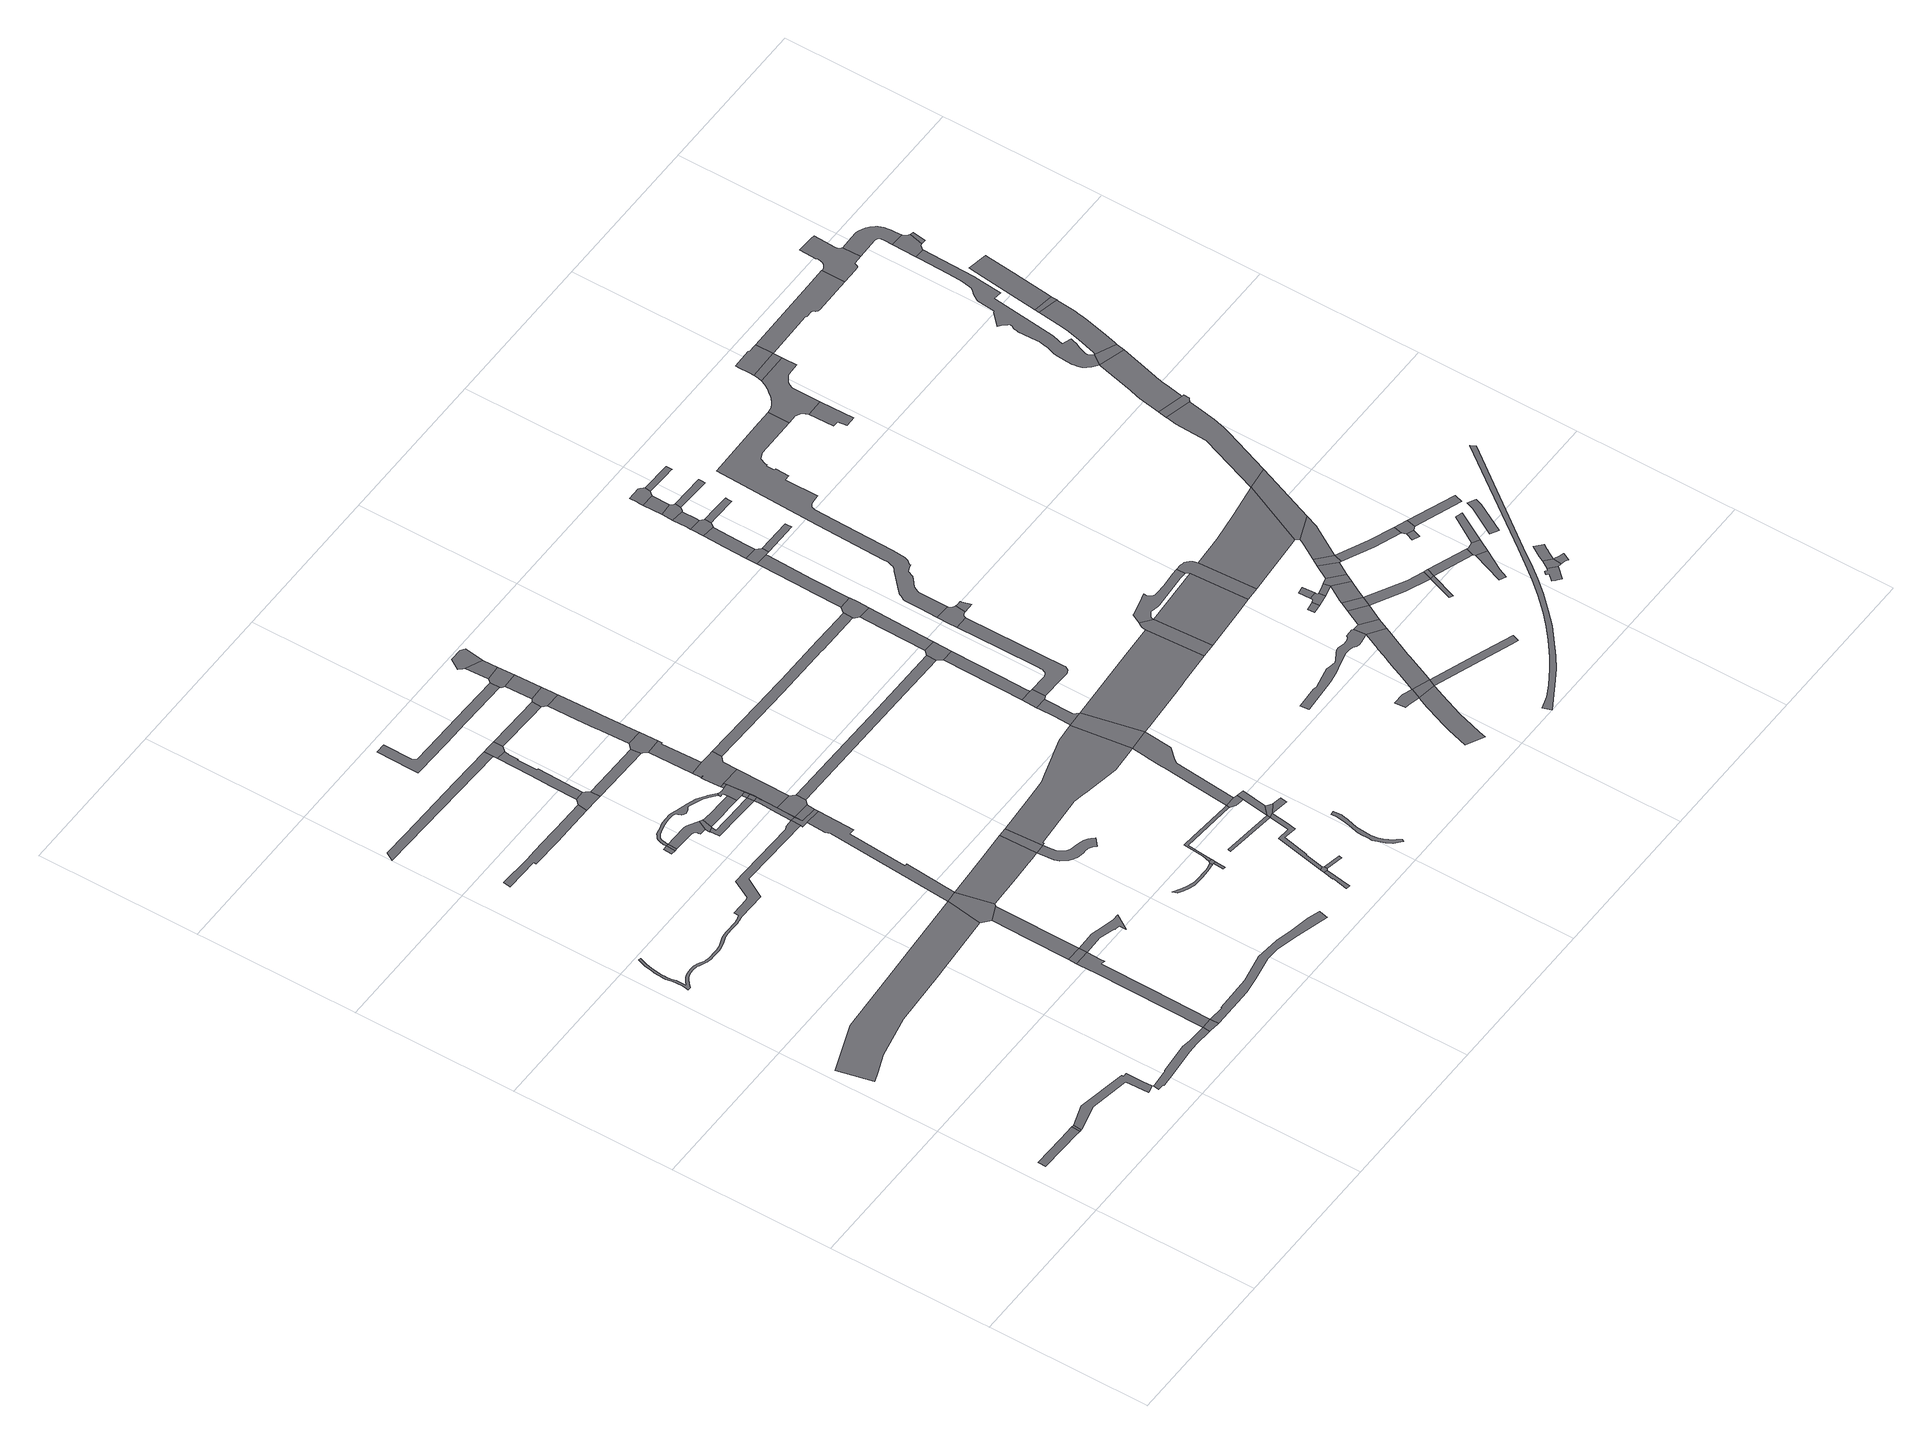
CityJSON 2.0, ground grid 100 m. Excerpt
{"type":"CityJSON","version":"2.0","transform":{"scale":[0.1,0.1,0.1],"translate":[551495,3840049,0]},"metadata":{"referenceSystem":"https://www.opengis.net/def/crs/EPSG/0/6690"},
"CityObjects":{
"road1":{"type":"Road","attributes":{"RoadStructureAttribute.sectionType":"1"},"geometry":[{"type":"MultiSurface","lod":"1","boundaries":[[[0,1,2,3,4,5,6,7,8]]]}]},
"road2":{"type":"Road","geometry":[{"type":"MultiSurface","lod":"1","boundaries":[[[8,7,9,10]]]}]},
"road3":{"type":"Road","attributes":{"RoadStructureAttribute.sectionType":"1"},"geometry":[{"type":"MultiSurface","lod":"1","boundaries":[[[11,12,13,14,15,10,9,16,17,18,19,20]]]}]},
"road4":{"type":"Road","attributes":{"RoadStructureAttribute.sectionType":"1"},"geometry":[{"type":"MultiSurface","lod":"1","boundaries":[[[21,22,23,24,25,26,27,28,29,30,31,32,33,34,35,36,37]]]}]},
"road5":{"type":"Road","attributes":{"function":"3","RoadStructureAttribute.sectionType":"1"},"geometry":[{"type":"MultiSurface","lod":"1","boundaries":[[[38,39,40,41,42,43,44,45,46,47,48,49]]]}]},
"road6":{"type":"Road","geometry":[{"type":"MultiSurface","lod":"1","boundaries":[[[37,36,50,51,52,53]]]}]},
"road7":{"type":"Road","attributes":{"RoadStructureAttribute.sectionType":"1"},"geometry":[{"type":"MultiSurface","lod":"1","boundaries":[[[54,55,56,57,58,59,60,61,62,63,64,65,66,67,68,69,70,71,72,73,74,75,76,77,78,79,80,81,82,83,84,85,86,87,88,89,90,91,92,93,94,95,96,97,98,99,100,101,102,103,104,105,106,107,108,109,110,111,112,113,114,115,116,117,118,119,120,121,122,123,124,125,126,127,128,129,130,131,132,133,134,135,136,137,138,139,140,141,142,143,144,145,146,147,148,149,150,151,152,153,154,155,156,157,158,159,160,161,162,163,164,165,166,167,168,169,170,171,172,173,174,175,176,177]]]}]},
"road8":{"type":"Road","attributes":{"RoadStructureAttribute.sectionType":"1"},"geometry":[{"type":"MultiSurface","lod":"1","boundaries":[[[178,179,180,37,53,181,182,183,184,185,186,187,188]]]}]},
"road9":{"type":"Road","attributes":{"RoadStructureAttribute.sectionType":"1"},"geometry":[{"type":"MultiSurface","lod":"1","boundaries":[[[189,190,191,192,193,194,195,196,197,198,199,200,201]]]}]},
"road10":{"type":"Road","geometry":[{"type":"MultiSurface","lod":"1","boundaries":[[[202,178,188,203]]]}]},
"road11":{"type":"Road","attributes":{"RoadStructureAttribute.sectionType":"1"},"geometry":[{"type":"MultiSurface","lod":"1","boundaries":[[[204,205,206,207,208,209,210]]]}]},
"road12":{"type":"Road","geometry":[{"type":"MultiSurface","lod":"1","boundaries":[[[211,212,213,214]]]}]},
"road13":{"type":"Road","attributes":{"RoadStructureAttribute.sectionType":"1"},"geometry":[{"type":"MultiSurface","lod":"1","boundaries":[[[215,216,217,202,203]]]}]},
"road14":{"type":"Road","geometry":[{"type":"MultiSurface","lod":"1","boundaries":[[[214,213,218,219]]]}]},
"road15":{"type":"Road","geometry":[{"type":"MultiSurface","lod":"1","boundaries":[[[220,38,49,216,215,221]]]}]},
"road16":{"type":"Road","attributes":{"RoadStructureAttribute.sectionType":"1"},"geometry":[{"type":"MultiSurface","lod":"1","boundaries":[[[222,223,224,225,226,227,228,229,230,203,188]]]}]},
"road17":{"type":"Road","attributes":{"RoadStructureAttribute.sectionType":"1"},"geometry":[{"type":"MultiSurface","lod":"1","boundaries":[[[231,232,233,234,219,218,235,236,237,238,239,240,241,242,243,244,245]]]}]},
"road18":{"type":"Road","attributes":{"RoadStructureAttribute.sectionType":"1"},"geometry":[{"type":"MultiSurface","lod":"1","boundaries":[[[246,247,248,249,250,251,252,53,52,253,254,255,256,257,258,259]]]}]},
"road19":{"type":"Road","geometry":[{"type":"MultiSurface","lod":"1","boundaries":[[[260,261,262,263,264,265,201,200,266,267,268,269]]]}]},
"road20":{"type":"Road","geometry":[{"type":"MultiSurface","lod":"1","boundaries":[[[245,244,270,271,272,273,274]]]}]},
"road21":{"type":"Road","attributes":{"RoadStructureAttribute.sectionType":"1"},"geometry":[{"type":"MultiSurface","lod":"1","boundaries":[[[275,276,277,278,279,280,281,282,283,284,285,286,287,288,289,290,291,292,293,294,295,214,219,296,297,298,299,300,301,302,303,304,305,306,307,308,309,310,311,312,313,314,315,316,317,318,319,320,321,322,323,324,325]]]}]},
"road22":{"type":"Road","attributes":{"RoadStructureAttribute.sectionType":"1"},"geometry":[{"type":"MultiSurface","lod":"1","boundaries":[[[326,327,328,38,220,329,330,331,332,333]]]}]},
"road23":{"type":"Road","attributes":{"RoadStructureAttribute.sectionType":"1"},"geometry":[{"type":"MultiSurface","lod":"1","boundaries":[[[334,335,336,263,262,337,338,339,340,341,342,343]]]}]},
"road24":{"type":"Road","attributes":{"RoadStructureAttribute.sectionType":"1"},"geometry":[{"type":"MultiSurface","lod":"1","boundaries":[[[344,345,346,347,348,349,272,271,350,351,352,353,354,355,356]]]}]},
"road25":{"type":"Road","attributes":{"RoadStructureAttribute.sectionType":"1"},"geometry":[{"type":"MultiSurface","lod":"1","boundaries":[[[357,358,359,360,274,273,361,362,363,364,365,366]]]}]},
"road26":{"type":"Road","attributes":{"function":"3","RoadStructureAttribute.sectionType":"1"},"geometry":[{"type":"MultiSurface","lod":"1","boundaries":[[[367,368,369,370,220,221,371,372,373,374]]]}]},
"road27":{"type":"Road","geometry":[{"type":"MultiSurface","lod":"1","boundaries":[[[375,210,209,334,343,376,377]]]}]},
"road28":{"type":"Road","attributes":{"RoadStructureAttribute.sectionType":"1"},"geometry":[{"type":"MultiSurface","lod":"1","boundaries":[[[177,176,378,379,380,326,333,381,382,383]]]}]},
"road29":{"type":"Road","geometry":[{"type":"MultiSurface","lod":"1","boundaries":[[[384,385,386,387,388,355,389,390,391,177,383]]]}]},
"road30":{"type":"Road","attributes":{"RoadStructureAttribute.sectionType":"1"},"geometry":[{"type":"MultiSurface","lod":"1","boundaries":[[[392,269,268,393,394]]]}]},
"road31":{"type":"Road","geometry":[{"type":"MultiSurface","lod":"1","boundaries":[[[395,382,381,396]]]}]},
"road32":{"type":"Road","geometry":[{"type":"MultiSurface","lod":"1","boundaries":[[[397,398,399,325,324,400,401,402,366,365,403,404,405,406]]]}]},
"road33":{"type":"Road","geometry":[{"type":"MultiSurface","lod":"1","boundaries":[[[407,356,355,388]]]}]},
"road34":{"type":"Road","geometry":[{"type":"MultiSurface","lod":"1","boundaries":[[[404,403,356,407]]]}]},
"road35":{"type":"Road","geometry":[{"type":"MultiSurface","lod":"1","boundaries":[[[408,395,396,409,410,411]]]}]},
"road36":{"type":"Road","geometry":[{"type":"MultiSurface","lod":"1","boundaries":[[[412,413,406,405]]]}]},
"road37":{"type":"Road","attributes":{"RoadStructureAttribute.sectionType":"1"},"geometry":[{"type":"MultiSurface","lod":"1","boundaries":[[[414,415,416,417,418,419,420,421,422,423,424,425,426]]]}]},
"road38":{"type":"Road","attributes":{"RoadStructureAttribute.sectionType":"1"},"geometry":[{"type":"MultiSurface","lod":"1","boundaries":[[[412,405,427,408,411,428]]]}]},
"road39":{"type":"Road","geometry":[{"type":"MultiSurface","lod":"1","boundaries":[[[429,367,374,430]]]}]},
"road40":{"type":"Road","attributes":{"RoadStructureAttribute.sectionType":"1"},"geometry":[{"type":"MultiSurface","lod":"1","boundaries":[[[431,377,376,432,433,434]]]}]},
"road41":{"type":"Road","geometry":[{"type":"MultiSurface","lod":"1","boundaries":[[[435,436,437,438,439,440,441,442,443,444,445,446,447,448,449,450,451,452,453,454]]]}]},
"road42":{"type":"Road","geometry":[{"type":"MultiSurface","lod":"1","boundaries":[[[455,456,457,458,459,460,461,462,463,464,465,413,412,428,466,467,468,469]]]}]},
"road43":{"type":"Road","attributes":{"RoadStructureAttribute.sectionType":"1"},"geometry":[{"type":"MultiSurface","lod":"1","boundaries":[[[470,471,472,473,474,458,457]]]}]},
"road44":{"type":"Road","attributes":{"RoadStructureAttribute.sectionType":"1"},"geometry":[{"type":"MultiSurface","lod":"1","boundaries":[[[475,476,477,478,479,480,481,482,483,484,485,486,487,488,489,490,491,492,493,494,495,496,497,498,430,374]]]}]},
"road45":{"type":"Road","geometry":[{"type":"MultiSurface","lod":"1","boundaries":[[[499,500,501,394,393,502,474,473,503]]]}]},
"road46":{"type":"Road","geometry":[{"type":"MultiSurface","lod":"1","boundaries":[[[504,505,506,507]]]}]},
"road47":{"type":"Road","geometry":[{"type":"MultiSurface","lod":"1","boundaries":[[[508,454,453,504,507,509]]]}]},
"road48":{"type":"Road","attributes":{"RoadStructureAttribute.sectionType":"1"},"geometry":[{"type":"MultiSurface","lod":"1","boundaries":[[[510,511,512,513,514,515,516,517,518,499,503]]]}]},
"road49":{"type":"Road","attributes":{"RoadStructureAttribute.sectionType":"1"},"geometry":[{"type":"MultiSurface","lod":"1","boundaries":[[[519,520,521,522,523,524,525]]]}]},
"road50":{"type":"Road","geometry":[{"type":"MultiSurface","lod":"1","boundaries":[[[526,527,528,529,530,531,532,533,434,433,534,515,514]]]}]},
"road51":{"type":"Road","attributes":{"RoadStructureAttribute.sectionType":"1"},"geometry":[{"type":"MultiSurface","lod":"1","boundaries":[[[535,536,531,530]]]}]},
"road52":{"type":"Road","geometry":[{"type":"MultiSurface","lod":"1","boundaries":[[[537,538,519,525,539,540]]]}]},
"road53":{"type":"Road","geometry":[{"type":"MultiSurface","lod":"1","boundaries":[[[541,542,543,421,420,544,536,535]]]}]},
"road54":{"type":"Road","attributes":{"RoadStructureAttribute.sectionType":"1"},"geometry":[{"type":"MultiSurface","lod":"1","boundaries":[[[545,542,541,546]]]}]},
"road55":{"type":"Road","geometry":[{"type":"MultiSurface","lod":"1","boundaries":[[[547,548,540,539]]]}]},
"road56":{"type":"Road","geometry":[{"type":"MultiSurface","lod":"1","boundaries":[[[549,550,551,552,545,546,553,554]]]}]},
"road57":{"type":"Road","geometry":[{"type":"MultiSurface","lod":"1","boundaries":[[[555,556,557,558,508,509,559,560,561,562]]]}]},
"road58":{"type":"Road","attributes":{"RoadStructureAttribute.sectionType":"1"},"geometry":[{"type":"MultiSurface","lod":"1","boundaries":[[[563,564,565,566,567,568]]]}]},
"road59":{"type":"Road","attributes":{"RoadStructureAttribute.sectionType":"1"},"geometry":[{"type":"MultiSurface","lod":"1","boundaries":[[[569,570,571,572,573,574,575,567,576,577,538,537]]]}]},
"road60":{"type":"Road","attributes":{"function":"3","RoadStructureAttribute.sectionType":"1"},"geometry":[{"type":"MultiSurface","lod":"1","boundaries":[[[578,579,580,581,582,429,430,583,584,585,586,587,588,589,590]]]}]},
"road61":{"type":"Road","attributes":{"RoadStructureAttribute.sectionType":"1"},"geometry":[{"type":"MultiSurface","lod":"1","boundaries":[[[591,592,410,409,593,594,595,596]]]}]},
"road62":{"type":"Road","geometry":[{"type":"MultiSurface","lod":"1","boundaries":[[[562,561,597,598,599,600,601,602,603]]]}]},
"road63":{"type":"Road","geometry":[{"type":"MultiSurface","lod":"1","boundaries":[[[604,568,567,575,605]]]}]},
"road64":{"type":"Road","attributes":{"RoadStructureAttribute.sectionType":"1"},"geometry":[{"type":"MultiSurface","lod":"1","boundaries":[[[606,607,608,609,610,611,612,613,614,615,616,617,618,619,620,621,622,623,624,625,626,627,628,629,630,631,632,633]]]}]},
"road65":{"type":"Road","attributes":{"RoadStructureAttribute.sectionType":"1"},"geometry":[{"type":"MultiSurface","lod":"1","boundaries":[[[634,602,601,568,604]]]}]},
"road66":{"type":"Road","geometry":[{"type":"MultiSurface","lod":"1","boundaries":[[[635,636,605,575]]]}]},
"road67":{"type":"Road","attributes":{"RoadStructureAttribute.sectionType":"1"},"geometry":[{"type":"MultiSurface","lod":"1","boundaries":[[[637,638,639,640,641,642,469,468,643,644,645,646,647,648]]]}]},
"road68":{"type":"Road","attributes":{"RoadStructureAttribute.sectionType":"1"},"geometry":[{"type":"MultiSurface","lod":"1","boundaries":[[[649,650,651,652,653,654,590,655,656,657,658,659,562,603]]]}]},
"road69":{"type":"Road","geometry":[{"type":"MultiSurface","lod":"1","boundaries":[[[660,661,578,590,654]]]}]},
"road70":{"type":"Road","attributes":{"RoadStructureAttribute.sectionType":"1"},"geometry":[{"type":"MultiSurface","lod":"1","boundaries":[[[662,663,664,665,661,660,666,667]]]}]},
"road71":{"type":"Road","geometry":[{"type":"MultiSurface","lod":"1","boundaries":[[[668,662,667,669,670,671]]]}]},
"road72":{"type":"Road","attributes":{"RoadStructureAttribute.sectionType":"1"},"geometry":[{"type":"MultiSurface","lod":"1","boundaries":[[[672,673,674,668,671,675,676,677,678]]]}]},
"road73":{"type":"Road","geometry":[{"type":"MultiSurface","lod":"1","boundaries":[[[679,596,595,672,678,680]]]}]},
"road74":{"type":"Road","attributes":{"RoadStructureAttribute.sectionType":"1"},"geometry":[{"type":"MultiSurface","lod":"1","boundaries":[[[681,682,683,684,685,686,687,688,689,690,691,692,693,694,695,696,697,698,699,700,701,702,703,670,669]]]}]},
"road75":{"type":"Road","attributes":{"RoadStructureAttribute.sectionType":"1"},"geometry":[{"type":"MultiSurface","lod":"1","boundaries":[[[704,705,679,680,706,707]]]}]},
"road76":{"type":"Road","attributes":{"function":"3","RoadStructureAttribute.sectionType":"1"},"geometry":[{"type":"MultiSurface","lod":"1","boundaries":[[[708,709,660,654,710,711,712,713,714,715,716]]]}]},
"road77":{"type":"Road","geometry":[{"type":"MultiSurface","lod":"1","boundaries":[[[717,718,719,720,648,647,721,704,707]]]}]},
"road78":{"type":"Road","attributes":{"RoadStructureAttribute.sectionType":"1"},"geometry":[{"type":"MultiSurface","lod":"1","boundaries":[[[722,723,724,725,726,727,719,718,728,729,730,731]]]}]},
"road79":{"type":"Road","attributes":{"RoadStructureAttribute.sectionType":"1"},"geometry":[{"type":"MultiSurface","lod":"1","boundaries":[[[732,733,693,692,734,735,736,737,738,739,740,741,742,743,744,745]]]}]},
"road80":{"type":"Road","geometry":[{"type":"MultiSurface","lod":"1","boundaries":[[[746,747,748,749,739,738]]]}]},
"road81":{"type":"Road","attributes":{"RoadStructureAttribute.sectionType":"1"},"geometry":[{"type":"MultiSurface","lod":"1","boundaries":[[[750,751,752,753,754,755,756,757,758,759,760,761,762,763]]]}]},
"road82":{"type":"Road","geometry":[{"type":"MultiSurface","lod":"1","boundaries":[[[764,722,731,765,766,767,768]]]}]},
"road83":{"type":"Road","geometry":[{"type":"MultiSurface","lod":"1","boundaries":[[[769,770,771,772,750,773]]]}]},
"road84":{"type":"Road","attributes":{"RoadStructureAttribute.sectionType":"1"},"geometry":[{"type":"MultiSurface","lod":"1","boundaries":[[[774,775,776,777,764,768,778,779,780]]]}]},
"road85":{"type":"Road","geometry":[{"type":"MultiSurface","lod":"1","boundaries":[[[781,782,783,784,708,716,785,786]]]}]},
"road86":{"type":"Road","geometry":[{"type":"MultiSurface","lod":"1","boundaries":[[[787,788,774,780,789,790,791,792]]]}]},
"road87":{"type":"Road","attributes":{"RoadStructureAttribute.sectionType":"1"},"geometry":[{"type":"MultiSurface","lod":"1","boundaries":[[[793,794,795,796,797,798,799,800,801,802,803,804,805,806,807,808,809,810,811,812,813,814,815,816,817,818,819,820]]]}]},
"road88":{"type":"Road","attributes":{"RoadStructureAttribute.sectionType":"1"},"geometry":[{"type":"MultiSurface","lod":"1","boundaries":[[[821,822,787,792,823,824,825]]]}]},
"road89":{"type":"Road","geometry":[{"type":"MultiSurface","lod":"1","boundaries":[[[773,750,763,826]]]}]},
"road90":{"type":"Road","attributes":{"RoadStructureAttribute.sectionType":"1"},"geometry":[{"type":"MultiSurface","lod":"1","boundaries":[[[827,828,767,766]]]}]},
"road91":{"type":"Road","geometry":[{"type":"MultiSurface","lod":"1","boundaries":[[[829,830,831,832,821,825,833,834,835]]]}]},
"road92":{"type":"Road","attributes":{"RoadStructureAttribute.sectionType":"1"},"geometry":[{"type":"MultiSurface","lod":"1","boundaries":[[[836,832,831,837]]]}]},
"road93":{"type":"Road","geometry":[{"type":"MultiSurface","lod":"1","boundaries":[[[838,839,840,841,842,843,836,837,844,845,846]]]}]},
"road94":{"type":"Road","geometry":[{"type":"MultiSurface","lod":"1","boundaries":[[[847,848,849,850,851,852,853,791,790]]]}]},
"road95":{"type":"Road","attributes":{"RoadStructureAttribute.sectionType":"1"},"geometry":[{"type":"MultiSurface","lod":"1","boundaries":[[[819,854,855,856,857,858,859,860,773,826,861,862,863,864,865,866]]]}]},
"road96":{"type":"Road","attributes":{"RoadStructureAttribute.sectionType":"1"},"geometry":[{"type":"MultiSurface","lod":"1","boundaries":[[[867,868,869,870,835,834]]]}]},
"road97":{"type":"Road","attributes":{"function":"3","RoadStructureAttribute.sectionType":"1"},"geometry":[{"type":"MultiSurface","lod":"1","boundaries":[[[871,786,785,872,873]]]}]},
"road98":{"type":"Road","attributes":{"RoadStructureAttribute.sectionType":"1"},"geometry":[{"type":"MultiSurface","lod":"1","boundaries":[[[874,875,876,877,878,879,880,881,882,883,884,781,786,885,886,887,888,889,890,891,892,893,894,895,896,897]]]}]},
"road99":{"type":"Road","geometry":[{"type":"MultiSurface","lod":"1","boundaries":[[[898,899,900,901,902,846,845]]]}]},
"road100":{"type":"Road","attributes":{"RoadStructureAttribute.sectionType":"1"},"geometry":[{"type":"MultiSurface","lod":"1","boundaries":[[[903,904,905,906,907,908,909,910,826,763]]]}]},
"road101":{"type":"Road","attributes":{"RoadStructureAttribute.sectionType":"1"},"geometry":[{"type":"MultiSurface","lod":"1","boundaries":[[[911,912,913,914,915,916,917,918,919,920,921,922,923,924,925,926,927,732,745,928,929,930,931,932,933,934,935,936,937,938,939,940,941,942,943,944,945,946,947,948,949,950,951,952,953,954,955,956,957,958,959,960,961,962,963]]]}]},
"road102":{"type":"Road","geometry":[{"type":"MultiSurface","lod":"1","boundaries":[[[820,819,866,964,965]]]}]},
"road103":{"type":"Road","attributes":{"RoadStructureAttribute.sectionType":"1"},"geometry":[{"type":"MultiSurface","lod":"1","boundaries":[[[966,967,968,969]]]}]},
"road104":{"type":"Road","attributes":{"RoadStructureAttribute.sectionType":"1"},"geometry":[{"type":"MultiSurface","lod":"1","boundaries":[[[970,971,965,964,972]]]}]},
"road105":{"type":"Road","geometry":[{"type":"MultiSurface","lod":"1","boundaries":[[[973,974,975,976,977,978,979,897,896,980,981,871,873,982,983]]]}]},
"road106":{"type":"Road","geometry":[{"type":"MultiSurface","lod":"1","boundaries":[[[984,985,986,987,966,969,988,989,990,991]]]}]},
"road107":{"type":"Road","geometry":[{"type":"MultiSurface","lod":"1","boundaries":[[[992,970,972,993,994]]]}]},
"road108":{"type":"Road","geometry":[{"type":"MultiSurface","lod":"1","boundaries":[[[995,996,986,985]]]}]},
"road109":{"type":"Road","attributes":{"RoadStructureAttribute.sectionType":"1"},"geometry":[{"type":"MultiSurface","lod":"1","boundaries":[[[997,998,991,990,999,1000]]]}]},
"road110":{"type":"Road","attributes":{"RoadStructureAttribute.sectionType":"1"},"geometry":[{"type":"MultiSurface","lod":"1","boundaries":[[[1000,1001,992,994,1002,1003]]]}]},
"road111":{"type":"Road","geometry":[{"type":"MultiSurface","lod":"1","boundaries":[[[1004,997,1000,1003,1005]]]}]},
"road112":{"type":"Road","attributes":{"RoadStructureAttribute.sectionType":"1"},"geometry":[{"type":"MultiSurface","lod":"1","boundaries":[[[1006,994,993,1007,1008,1009]]]}]},
"road113":{"type":"Road","attributes":{"RoadStructureAttribute.sectionType":"1"},"geometry":[{"type":"MultiSurface","lod":"1","boundaries":[[[1010,1004,1005,1011]]]}]},
"road114":{"type":"Road","geometry":[{"type":"MultiSurface","lod":"1","boundaries":[[[1012,1010,1011,1013,1014]]]}]},
"road115":{"type":"Road","geometry":[{"type":"MultiSurface","lod":"1","boundaries":[[[1008,1015,1016,1017]]]}]},
"road116":{"type":"Road","attributes":{"function":"3","RoadStructureAttribute.sectionType":"1"},"geometry":[{"type":"MultiSurface","lod":"1","boundaries":[[[1018,1019,1020,983,982,1021,1022,1023]]]}]},
"road117":{"type":"Road","geometry":[{"type":"MultiSurface","lod":"1","boundaries":[[[1009,1008,1017,1024]]]}]},
"road118":{"type":"Road","attributes":{"RoadStructureAttribute.sectionType":"1"},"geometry":[{"type":"MultiSurface","lod":"1","boundaries":[[[1025,1026,1027,1028,1029,1030,1031,1012,1014]]]}]},
"road119":{"type":"Road","attributes":{"RoadStructureAttribute.sectionType":"1"},"geometry":[{"type":"MultiSurface","lod":"1","boundaries":[[[1032,1033,1034,1035,1036,1037,1038,1039,1040,1041,1042,1043,1044,1045,1046,1047,1048,1049,1050,1051,1052,1053,1054,1055,1056,1057]]]}]},
"road120":{"type":"Road","attributes":{"RoadStructureAttribute.sectionType":"1"},"geometry":[{"type":"MultiSurface","lod":"1","boundaries":[[[1058,1014,1013,1059,1060,1061]]]}]},
"road121":{"type":"Road","attributes":{"RoadStructureAttribute.sectionType":"1"},"geometry":[{"type":"MultiSurface","lod":"1","boundaries":[[[1024,1017,1062,1063]]]}]},
"road122":{"type":"Road","geometry":[{"type":"MultiSurface","lod":"1","boundaries":[[[1064,1065,1066,1067,1068,1069]]]}]},
"road123":{"type":"Road","attributes":{"RoadStructureAttribute.sectionType":"1"},"geometry":[{"type":"MultiSurface","lod":"1","boundaries":[[[1070,1071,1072,1073,1074]]]}]},
"road124":{"type":"Road","geometry":[{"type":"MultiSurface","lod":"1","boundaries":[[[1075,1076,1077,1078,1079,1080,1081,1082,1083,1084,1085,1086,1087,1088]]]}]},
"road125":{"type":"Road","geometry":[{"type":"MultiSurface","lod":"1","boundaries":[[[1089,1018,1023,1090,1030,1029]]]}]},
"road126":{"type":"Road","geometry":[{"type":"MultiSurface","lod":"1","boundaries":[[[1091,1092,1093,1094]]]}]},
"road127":{"type":"Road","geometry":[{"type":"MultiSurface","lod":"1","boundaries":[[[1095,1096,1097,1098,1099,1100,1101,1102,1103,1104,1105,1106,963,962,1107,1108,1064,1069,1109,1110,1111,1112,1113,1114,1115,1116,1117]]]}]},
"road128":{"type":"Road","geometry":[{"type":"MultiSurface","lod":"1","boundaries":[[[1118,1119,1063,1062,1070,1074,1120]]]}]},
"road129":{"type":"Road","attributes":{"RoadStructureAttribute.sectionType":"1"},"geometry":[{"type":"MultiSurface","lod":"1","boundaries":[[[1121,1088,1087,1122,1123]]]}]},
"road130":{"type":"Road","geometry":[{"type":"MultiSurface","lod":"1","boundaries":[[[1061,1060,1091,1094,1124,1125]]]}]},
"road131":{"type":"Road","attributes":{"RoadStructureAttribute.sectionType":"1"},"geometry":[{"type":"MultiSurface","lod":"1","boundaries":[[[1126,1127,1128,1123,1122,1129,1130,1131,1132]]]}]},
"road132":{"type":"Road","attributes":{"RoadStructureAttribute.sectionType":"1"},"geometry":[{"type":"MultiSurface","lod":"1","boundaries":[[[1133,1134,1121,1123,1135,1136,1137,1138]]]}]},
"road133":{"type":"Road","geometry":[{"type":"MultiSurface","lod":"1","boundaries":[[[1139,1140,1118,1120]]]}]},
"road134":{"type":"Road","attributes":{"RoadStructureAttribute.sectionType":"1"},"geometry":[{"type":"MultiSurface","lod":"1","boundaries":[[[1141,1142,1143,1095,1117]]]}]},
"road135":{"type":"Road","geometry":[{"type":"MultiSurface","lod":"1","boundaries":[[[1144,1145,1146,1142,1141,1147,1148,1149,1150,1151]]]}]},
"road136":{"type":"Road","attributes":{"RoadStructureAttribute.sectionType":"1"},"geometry":[{"type":"MultiSurface","lod":"1","boundaries":[[[1125,1124,1152,1153]]]}]},
"road137":{"type":"Road","attributes":{"RoadStructureAttribute.sectionType":"1"},"geometry":[{"type":"MultiSurface","lod":"1","boundaries":[[[1154,1155,1156,1157,1158,1159]]]}]},
"road138":{"type":"Road","attributes":{"RoadStructureAttribute.sectionType":"1"},"geometry":[{"type":"MultiSurface","lod":"1","boundaries":[[[1160,1161,1162,1163,1164,1018,1089,1165,1166,1167,1168,1169,1170]]]}]},
"road139":{"type":"Road","geometry":[{"type":"MultiSurface","lod":"1","boundaries":[[[1171,1160,1170,1172,1173,1174,1175]]]}]},
"road140":{"type":"Road","attributes":{"RoadStructureAttribute.sectionType":"1"},"geometry":[{"type":"MultiSurface","lod":"1","boundaries":[[[1176,1147,1141,1177,1178,1179,1180,1181,1182,1183,1184,1185,1186,1187,1188,1189]]]}]},
"road141":{"type":"Road","attributes":{"RoadStructureAttribute.sectionType":"1"},"geometry":[{"type":"MultiSurface","lod":"1","boundaries":[[[1190,1191,1192,1193,1194,1171,1175,1195,1196,1197,1198,1199,1200]]]}]},
"road142":{"type":"Road","geometry":[{"type":"MultiSurface","lod":"1","boundaries":[[[1201,1190,1200,1202]]]}]},
"road143":{"type":"Road","attributes":{"RoadStructureAttribute.sectionType":"1"},"geometry":[{"type":"MultiSurface","lod":"1","boundaries":[[[1203,1204,1205,1206,1207,1208,1201,1202,1209,1210,1211,1212,1213,1214,1215,1216,1217]]]}]},
"road144":{"type":"Road","attributes":{"RoadStructureAttribute.sectionType":"1"},"geometry":[{"type":"MultiSurface","lod":"1","boundaries":[[[1218,1219,1220,1221,1222,1223,1224,1225,1226,1227,1228,1229,1230,1231,1232,1233,1234,1235,1236,1237,1238,1239,1240,1241,1242,1243,1244,1245,1246,1247,1248,1249,1250,1251,1252,1253,1254,1255,1256,1190,1201,1257,1258,1259,1260,1261,1262,1263,1264,1265,1266,1267,1268,1269,1270,1271,1272,1273]]]}]},
"road145":{"type":"Road","geometry":[{"type":"MultiSurface","lod":"1","boundaries":[[[1274,1275,1276,1277,1278,1279,1280,1281,1282,1283,1284,1285,1189,1188,1286,1287,1288,1289,1290,1291,1292,1293,1294,1295,1296,1297,1298,1299,1300,1301,1302]]]}]},
"road146":{"type":"Road","geometry":[{"type":"MultiSurface","lod":"1","boundaries":[[[1303,1203,1217,1304]]]}]},
"road147":{"type":"Road","attributes":{"RoadStructureAttribute.sectionType":"1"},"geometry":[{"type":"MultiSurface","lod":"1","boundaries":[[[1305,1306,1307,1303,1304,1308,1309,1310,1311,1312,1313,1314]]]}]},
"road148":{"type":"Road","attributes":{"RoadStructureAttribute.sectionType":"1"},"geometry":[{"type":"MultiSurface","lod":"1","boundaries":[[[1315,1316,1317,1318,1319,1320,1321,1322,1323,1324,1325,1326,1327,1328,1329,1294,1293,1330,1331,1332,1333,1334,1335,1336,1337]]]}]},
"road149":{"type":"Road","geometry":[{"type":"MultiSurface","lod":"1","boundaries":[[[1336,1218,1273,1338,1339,1340,1341,1342,1343,1344,1345,1337]]]}]},
"road150":{"type":"Road","attributes":{"RoadStructureAttribute.sectionType":"1"},"geometry":[{"type":"MultiSurface","lod":"1","boundaries":[[[1342,1341,1346,1347,1348]]]}]}
},
"vertices":[
[319,436,0],[317,436,0],[115,441,0],[114,391,0],[402,382,0],[409,382,0],[412,382,0],[421,381,0],[422,433,0],
[433,381,0],[438,433,0],
[899,309,0],[896,410,0],[874,409,0],[873,422,0],[576,477,0],[438,381,0],[604,420,0],[847,379,0],[852,238,0],[900,247,0],
[1279,263,0],[1223,271,0],[1028,255,0],[1027,250,0],[993,247,0],[935,243,0],[908,241,0],[906,241,0],[897,205,0],[936,204,0],[937,196,0],[938,197,0],[994,201,0],[1210,219,0],[1278,221,0],[1389,215,0],[1393,258,0],
[1392,1868,0],[978,1840,0],[747,1825,0],[375,1800,0],[63,1686,0],[116,1471,0],[174,1492,0],[296,1540,0],[563,1592,0],[927,1613,0],[980,1617,0],[1358,1644,0],
[1406,213,0],[1417,212,0],[1464,208,0],[1463,259,0],
[1360,2868,0],[1341,2857,0],[978,2868,0],[967,2869,0],[886,2869,0],[828,2757,0],[810,2750,0],[698,2752,0],[696,2720,0],[680,2716,0],[663,2712,0],[659,2712,0],[645,2710,0],[627,2710,0],[590,2710,0],[564,2710,0],[559,2710,0],[543,2709,0],[530,2707,0],[519,2705,0],[509,2702,0],[487,2693,0],[477,2689,0],[466,2686,0],[452,2683,0],[440,2682,0],[429,2681,0],[393,2681,0],[377,2681,0],[360,2681,0],[349,2683,0],[339,2685,0],[335,2686,0],[325,2690,0],[301,2702,0],[288,2708,0],[277,2712,0],[266,2715,0],[253,2717,0],[240,2718,0],[235,2718,0],[220,2717,0],[208,2715,0],[197,2713,0],[188,2710,0],[177,2705,0],[167,2699,0],[147,2686,0],[137,2678,0],[130,2671,0],[130,2697,0],[130,2721,0],[129,2734,0],[123,2760,0],[119,2787,0],[120,2798,0],[122,2826,0],[124,2850,0],[131,2889,0],[141,2932,0],[155,2975,0],[141,2980,0],[132,2954,0],[123,2927,0],[116,2887,0],[111,2861,0],[109,2839,0],[108,2825,0],[106,2804,0],[106,2784,0],[109,2766,0],[113,2746,0],[116,2726,0],[117,2713,0],[117,2692,0],[114,2675,0],[108,2645,0],[127,2643,0],[130,2648,0],[146,2664,0],[175,2686,0],[184,2692,0],[193,2696,0],[201,2698,0],[211,2701,0],[221,2702,0],[235,2703,0],[240,2703,0],[251,2702,0],[264,2700,0],[273,2698,0],[283,2694,0],[295,2689,0],[318,2677,0],[330,2672,0],[335,2670,0],[346,2668,0],[359,2666,0],[376,2666,0],[393,2666,0],[429,2666,0],[441,2667,0],[455,2668,0],[469,2671,0],[481,2675,0],[493,2679,0],[514,2688,0],[523,2690,0],[533,2693,0],[544,2694,0],[560,2695,0],[564,2695,0],[589,2695,0],[627,2695,0],[646,2695,0],[661,2697,0],[666,2698,0],[683,2701,0],[696,2703,0],[869,2700,0],[939,2822,0],[968,2823,0],[1407,2808,0],[1411,2870,0],
[1400,1060,0],[1399,975,0],[1399,954,0],[1467,633,0],[1469,954,0],[1473,953,0],[1474,953,0],[1495,949,0],[1495,953,0],[1495,976,0],[1496,1058,0],
[676,3860,0],[639,3861,0],[476,3863,0],[409,3864,0],[204,3874,0],[197,3827,0],[409,3822,0],[409,3805,0],[601,3801,0],[653,3800,0],[693,3800,0],[871,3797,0],[879,3858,0],
[1401,1113,0],[1496,1111,0],
[655,4483,0],[198,4493,0],[35,4497,0],[6,4445,0],[452,4433,0],[916,4419,0],[918,4476,0],
[866,3310,0],[862,3256,0],[892,3254,0],[894,3309,0],
[1501,1641,0],[1407,1598,0],[1404,1375,0],
[908,3254,0],[910,3309,0],
[1464,1873,0],[1514,1655,0],
[1620,1064,0],[1716,1033,0],[1715,1030,0],[1745,1026,0],[1747,982,0],[1809,1076,0],[1768,1076,0],[1704,1091,0],[1619,1114,0],
[1085,3296,0],[1065,3304,0],[1051,3306,0],[963,3308,0],[964,3252,0],[1036,3249,0],[1042,3249,0],[1046,3247,0],[1050,3244,0],[1060,3235,0],[1063,3227,0],[1064,3220,0],[1065,3210,0],[1106,3209,0],[1136,3265,0],
[2345,236,0],[2229,257,0],[2121,283,0],[1974,299,0],[1791,264,0],[1565,261,0],[1565,253,0],[1728,208,0],[1833,221,0],[1988,250,0],[2073,245,0],[2214,211,0],[2406,156,0],[2418,213,0],
[984,3865,0],[976,3875,0],[965,3886,0],[907,3885,0],[896,3874,0],[891,3870,0],[958,3796,0],[974,3795,0],[992,3795,0],[992,3856,0],
[1105,3179,0],[1108,3180,0],[1135,3187,0],[1138,3191,0],[1153,3257,0],
[1312,3331,0],[1308,3334,0],[1267,3362,0],[1258,3367,0],[1202,3388,0],[1161,3400,0],[1134,3407,0],[1123,3413,0],[1090,3421,0],[1019,3422,0],[968,3407,0],[962,3406,0],[938,3400,0],[928,3393,0],[918,3385,0],[912,3380,0],[907,3374,0],[903,3366,0],[900,3358,0],[898,3348,0],[895,3331,0],[911,3329,0],[913,3345,0],[915,3354,0],[918,3360,0],[921,3365,0],[924,3369,0],[928,3373,0],[937,3380,0],[945,3385,0],[962,3388,0],[1015,3402,0],[1038,3405,0],[1064,3406,0],[1091,3405,0],[1111,3398,0],[1116,3384,0],[1119,3376,0],[1123,3368,0],[1132,3361,0],[1144,3355,0],[1152,3355,0],[1169,3360,0],[1186,3374,0],[1204,3369,0],[1257,3348,0],[1279,3337,0],[1296,3324,0],[1304,3318,0],[1345,3287,0],[1355,3297,0],
[1445,2791,0],[1438,2673,0],[1449,2646,0],[1491,2194,0],[1476,2194,0],[1502,2562,0],[1536,2560,0],[1543,2786,0],
[916,4390,0],[912,4181,0],[909,4048,0],[973,4174,0],[964,4175,0],[965,4299,0],[970,4299,0],[970,4362,0],[974,4362,0],[976,4388,0],
[1302,3153,0],[1286,3153,0],[1277,3153,0],[1276,3153,0],[1201,3155,0],[1133,3156,0],[1108,3119,0],[1280,3113,0],[1284,3113,0],[1314,3112,0],[1369,3110,0],[1418,3108,0],[1415,3150,0],
[1337,3244,0],[1290,3246,0],[1237,3247,0],[1167,3251,0],[1190,3190,0],[1227,3189,0],[1278,3188,0],[1289,3188,0],[1369,3186,0],[1369,3244,0],
[1929,1904,0],[1748,1892,0],[1545,1878,0],[1467,1873,0],[1721,1663,0],[1848,1668,0],[1888,1670,0],[1938,1674,0],
[951,4476,0],[1002,4416,0],[1003,4474,0],
[1406,2794,0],[1437,2792,0],[1439,2792,0],[1544,2812,0],[1439,2817,0],[1438,2867,0],
[1440,2925,0],[1445,3042,0],[1445,3061,0],[1445,3094,0],[1444,3109,0],[1419,3077,0],[1419,3071,0],[1414,2962,0],
[1225,3851,0],[1367,3789,0],[1359,3848,0],
[1441,2867,0],[1546,2862,0],
[1377,3288,0],[1375,3289,0],[1368,3290,0],[1346,3273,0],[1360,3272,0],[1367,3271,0],[1413,3185,0],[1440,3188,0],[1432,3293,0],[1404,3290,0],
[1443,3152,0],
[1444,2981,0],[1574,2889,0],[1574,2950,0],[1548,2976,0],
[1430,3310,0],[1403,3308,0],
[603,4942,0],[600,4730,0],[599,4680,0],[626,4679,0],[940,4672,0],[950,4672,0],[1341,4664,0],[1340,4724,0],[1027,4730,0],[949,4732,0],[680,4738,0],[661,4760,0],[664,4940,0],
[1449,3137,0],[1554,3307,0],
[1986,1907,0],[1997,1678,0],
[1135,4471,0],[1262,4410,0],[1348,4408,0],[1351,4466,0],
[2362,876,0],[2332,871,0],[2324,871,0],[2291,870,0],[2275,870,0],[2232,872,0],[2210,876,0],[2182,886,0],[2152,900,0],[2101,931,0],[2111,903,0],[2143,884,0],[2172,870,0],[2208,858,0],[2223,856,0],[2254,855,0],[2278,855,0],[2327,858,0],[2382,864,0],[2379,881,0],
[1553,3486,0],[1507,3487,0],[1490,3488,0],[1400,3485,0],[1401,3433,0],[1417,3432,0],[1419,3428,0],[1403,3427,0],[1396,3429,0],[1398,3405,0],[1402,3321,0],[1555,3401,0],[1568,3412,0],[1585,3427,0],[1586,3486,0],
[1489,3515,0],[1481,3738,0],[1489,3739,0],[1489,3762,0],[1394,3758,0],
[1941,1641,0],[1947,1571,0],[1957,1542,0],[1985,1506,0],[2000,1493,0],[2031,1478,0],[2059,1472,0],[2069,1471,0],[2090,1470,0],[2113,1467,0],[2134,1455,0],[2150,1436,0],[2197,1476,0],[2180,1494,0],[2168,1505,0],[2147,1519,0],[2132,1525,0],[2103,1532,0],[2061,1541,0],[2047,1548,0],[2029,1558,0],[2014,1584,0],[2006,1602,0],[2003,1623,0],
[1389,3878,0],[1370,3860,0],[1360,3849,0],[1373,3781,0],[1485,3877,0],
[2393,863,0],[2387,800,0],[2401,798,0],[2406,861,0],
[2390,891,0],[2408,888,0],
[1485,3900,0],[1478,4114,0],[1477,4132,0],[1476,4180,0],[1469,4382,0],[1372,4381,0],[1378,4198,0],[1382,4085,0],[1382,4083,0],
[2662,347,0],[2649,285,0],[2653,284,0],[2632,188,0],[2632,185,0],[2657,183,0],[2683,341,0],
[1469,4395,0],[1468,4426,0],[1467,4454,0],[1466,4475,0],[1466,4482,0],[1369,4479,0],[1362,4474,0],[1353,4466,0],[1349,4406,0],
[1459,4649,0],[1363,4644,0],
[2687,377,0],[2667,373,0],[2695,349,0],[2694,368,0],
[1455,4752,0],[1359,4746,0],[1348,4733,0],[1350,4655,0],
[1353,4889,0],[1451,4844,0],
[2799,330,0],[2802,347,0],
[1365,4984,0],[1327,4918,0],[1333,4912,0],[1343,4900,0],[1469,4966,0],[1445,4982,0],
[2754,1038,0],[2427,1063,0],[2414,1064,0],[2403,940,0],[2412,932,0],[2422,1044,0],[2768,1017,0],[2770,1037,0],
[2516,856,0],[2514,846,0],[2511,836,0],[2513,836,0],[2829,800,0],[2832,822,0],
[2711,495,0],[2717,495,0],[2751,657,0],[2825,647,0],[2833,645,0],[2845,710,0],[2859,807,0],[2808,674,0],[2730,679,0],
[2785,2034,0],[2666,2024,0],[2421,1950,0],[2369,1934,0],[2248,1925,0],[2015,1679,0],[2016,1689,0],[2348,1715,0],[2427,1701,0],[2435,1699,0],[2657,1659,0],[2823,1671,0],[2831,1671,0],
[2323,2939,0],[1800,2946,0],[1960,2883,0],[2418,2879,0],[2776,2874,0],[2778,2934,0],
[2768,1015,0],[2799,997,0],[2801,995,0],[2844,989,0],[2855,987,0],[2860,1031,0],[2835,1035,0],
[2883,867,0],[2916,843,0],
[3068,162,0],[3053,179,0],[3043,199,0],[3030,226,0],[3022,251,0],[3017,291,0],[3019,349,0],[3023,379,0],[3030,411,0],[3045,461,0],[3047,479,0],[3050,499,0],[3047,549,0],[3024,546,0],[3027,516,0],[3025,489,0],[3018,454,0],[3006,406,0],[2996,366,0],[2991,333,0],[2992,293,0],[2992,266,0],[3002,234,0],[3015,196,0],[3035,164,0],[3053,144,0],[3077,126,0],[3086,139,0],
[2904,1023,0],
[2967,790,0],[2974,833,0],
[2650,3467,0],[2547,3468,0],[2210,3472,0],[2181,3472,0],[2083,3475,0],[1988,3477,0],[1829,3421,0],[2132,3414,0],[2503,3409,0],[2505,3409,0],[2782,3405,0],[2786,3465,0],
[2873,1425,0],[2886,1439,0],[2889,1443,0],[2950,1510,0],[2966,1671,0],[2967,1683,0],[2824,1600,0],[2821,1568,0],[2812,1474,0],[2810,1454,0],[2792,1265,0],
[2888,2041,0],[2790,2035,0],
[2793,2249,0],[2793,2227,0],[2792,2137,0],[2791,2052,0],[2861,2067,0],[2866,2248,0],
[2795,2344,0],[2886,2259,0],[2886,2342,0],[2869,2342,0],
[2802,2845,0],[2797,2544,0],[2796,2481,0],[2869,2355,0],[2869,2358,0],[2871,2530,0],[2876,2843,0],
[2804,2961,0],[2878,2959,0],
[3035,2256,0],[3057,2254,0],[3064,2254,0],[3079,2255,0],[3087,2255,0],[3104,2265,0],[3110,2272,0],[3116,2286,0],[3117,2290,0],[3119,2305,0],[3117,2582,0],[3115,2915,0],[3032,2914,0],[3035,2645,0],[3037,2407,0],[3036,2384,0],[3035,2375,0],[3031,2366,0],[3024,2353,0],[3014,2345,0],[3005,2341,0],[2999,2340,0],[2988,2341,0],
[2810,3377,0],[2810,3343,0],[2880,3038,0],[2891,3373,0],
[3571,2085,0],[3364,2072,0],[2996,1685,0],[3008,1685,0],[3139,1695,0],[3274,1704,0],[3364,1710,0],[3367,1711,0],[3589,1727,0],
[2893,3452,0],[2892,3499,0],[2812,3496,0],[2794,3475,0],[2792,3395,0],
[2822,4034,0],[2822,4004,0],[2816,3713,0],[2816,3712,0],[2815,3690,0],[2812,3501,0],[2891,3512,0],[2895,3733,0],[2902,4023,0],[2902,4031,0],
[3033,3040,0],[3032,2966,0],[3119,2927,0],[3124,2933,0],[3130,2938,0],[3139,2941,0],[3148,2941,0],[3156,3006,0],[3151,3008,0],[3141,3013,0],[3136,3018,0],[3129,3026,0],[3126,3031,0],[3125,3037,0],
[3213,2942,0],[3195,2996,0],[3194,3004,0],[3171,3004,0],
[3968,627,0],[3934,554,0],[3900,465,0],[3884,421,0],[3863,367,0],[3825,240,0],[3930,185,0],[3944,230,0],[3979,344,0],[3994,387,0],[4030,481,0],[4053,539,0],[4062,561,0],[4084,609,0],
[2824,4105,0],[2902,4034,0],[2928,4034,0],[2928,4074,0],[2903,4102,0],
[3940,713,0],[3868,714,0],[3873,647,0],[3911,642,0],[3998,692,0],
[2830,4379,0],[2827,4274,0],[2827,4266,0],[2826,4239,0],[2904,4164,0],[2904,4165,0],[2908,4371,0],
[3590,2141,0],[3583,2128,0],[3575,2113,0],[3572,2104,0],[3674,1733,0],[3655,2091,0],
[2832,4462,0],[2832,4451,0],[2910,4373,0],[2931,4399,0],[2931,4439,0],[2911,4458,0],
[4172,1190,0],[4123,1187,0],[4115,1177,0],[4100,1169,0],[4070,1166,0],[4030,1176,0],[4010,1176,0],[3988,1163,0],[3951,1143,0],[3931,1132,0],[3908,1135,0],[3868,1142,0],[3843,1139,0],[3733,1115,0],[3711,1120,0],[3573,1111,0],[3580,1058,0],[3799,1074,0],[3874,1087,0],[3906,1095,0],[4016,1121,0],[4048,1121,0],[4071,1116,0],[4091,1102,0],[4106,1097,0],[4126,1099,0],[4187,1108,0],[4180,1182,0],
[2834,4575,0],[2833,4488,0],[2910,4459,0],[2911,4489,0],[2912,4567,0],
[4104,652,0],
[3140,4032,0],[3140,4072,0],
[2932,4633,0],[2915,4647,0],[2914,4649,0],[2835,4644,0],[2917,4573,0],[2932,4592,0],[2936,4629,0],
[2836,4763,0],[2916,4762,0],
[2939,4829,0],[2926,4842,0],[2917,4851,0],[2837,4849,0],[2836,4803,0],[2836,4788,0],[2924,4771,0],[2937,4787,0],[2944,4824,0],
[2971,4398,0],[2981,4398,0],[3116,4394,0],[3117,4414,0],[3118,4434,0],[2982,4438,0],[2972,4438,0],
[4138,1002,0],[4137,1002,0],[4113,949,0],[4090,898,0],[4070,853,0],[4049,805,0],[4030,764,0],[4111,667,0],[4185,831,0],[4186,833,0],[4193,849,0],[4265,1003,0],[4283,1042,0],
[3149,4584,0],[3150,4604,0],[3151,4624,0],[3148,4624,0],
[4033,2117,0],[3930,1751,0],[4051,1760,0],
[3978,2188,0],[3882,2182,0],[3822,2181,0],[3804,2182,0],[3789,2192,0],[3778,2206,0],[3774,2220,0],[3774,2236,0],[3713,2218,0],[3626,2198,0],[3622,2198,0],[3657,2108,0],[3666,2117,0],[3684,2131,0],[3692,2134,0],[3696,2135,0],[3719,2127,0],[3739,2124,0],[3757,2124,0],[3789,2126,0],[3973,2138,0],[4006,2138,0],[4017,2137,0],[4016,2189,0],
[3065,4783,0],[3131,4781,0],[3132,4781,0],[3132,4800,0],[3132,4819,0],
[4086,608,0],[4244,551,0],[4331,519,0],[4559,438,0],[4595,424,0],[4603,445,0],[4612,467,0],[4381,552,0],
[3625,4587,0],[3251,4580,0],[3228,3929,0],[3216,3501,0],[3216,3474,0],[3212,3456,0],[3210,3448,0],[3206,3435,0],[3195,3421,0],[3183,3411,0],[3148,3378,0],[3077,3312,0],[3060,3294,0],[3055,3283,0],[3040,3256,0],[3038,3240,0],[3036,3149,0],[3128,3214,0],[3128,3221,0],[3129,3228,0],[3136,3242,0],[3146,3261,0],[3168,3279,0],[3204,3311,0],[3219,3349,0],[3254,3363,0],[3265,3365,0],[3263,3373,0],[3283,3393,0],[3289,3407,0],[3294,3420,0],[3297,3500,0],[3306,3807,0],[3312,4003,0],[3314,4010,0],[3318,4020,0],[3323,4026,0],[3332,4034,0],[3340,4035,0],[3348,4038,0],[3392,4042,0],[3401,4041,0],[3399,4245,0],[3434,4246,0],[3436,4332,0],[3426,4334,0],[3426,4385,0],[3436,4385,0],[3436,4397,0],[3452,4435,0],[3493,4453,0],[3748,4455,0],[3747,4588,0],
[4315,1111,0],[4220,1180,0],
[4217,1470,0],[4163,1462,0],[4168,1420,0],[4221,1426,0],
[4272,1281,0],[4224,1187,0],[4366,1210,0],
[4115,2141,0],[4111,2151,0],[4102,2164,0],[4091,2177,0],[4078,2185,0],[4068,2187,0],[4055,2190,0],[4022,2135,0],[4029,2129,0],[4136,1766,0],[4118,2123,0],
[4282,1483,0],[4282,1495,0],[4239,1493,0],[4237,1480,0],[4253,1431,0],[4283,1436,0],[4295,1437,0],[4292,1478,0],
[4302,1340,0],[4367,1211,0],[4397,1269,0],
[4279,1573,0],[4236,1568,0],
[4360,1495,0],[4324,1484,0],[4310,1439,0],[4369,1456,0],
[4311,1358,0],[4426,1326,0],[4457,1380,0],
[4398,1506,0],[4486,1431,0],
[4628,1143,0],[4555,1109,0],[4704,1050,0],[4726,1107,0],
[4449,1593,0],[4534,1512,0],
[4474,1635,0],[4544,1507,0],[4561,1560,0],
[4648,893,0],[4668,882,0],[4732,1047,0],
[4717,2190,0],[4502,2159,0],[4315,2136,0],[4262,1775,0],[4519,1793,0],[4536,1794,0],
[4750,1098,0],
[4562,1562,0],[4670,1738,0],[4679,1753,0],[4684,1763,0],[4710,1832,0],[4555,1773,0],[4535,1738,0],
[5605,1407,0],[5139,790,0],[5047,669,0],[4996,603,0],[4926,522,0],[4835,427,0],[4763,358,0],[4686,295,0],[4592,222,0],[4522,174,0],[4423,115,0],[4348,77,0],[4269,51,0],[4288,1,0],[4350,37,0],[4439,88,0],[4540,146,0],[4612,197,0],[4709,275,0],[4781,334,0],[4858,409,0],[4947,503,0],[5016,583,0],[5070,651,0],[5156,770,0],[5620,1377,0],
[4749,1469,0],[4728,1418,0],[4887,1358,0],[4901,1412,0],
[4968,961,0],[4986,1011,0],
[3856,4403,0],[3858,4250,0],[3896,4250,0],[3902,4194,0],[3965,4194,0],[3964,4404,0],
[4974,946,0],[4897,746,0],[4937,729,0],[4961,786,0],[5034,911,0],
[5093,572,0],[5085,580,0],[5081,584,0],[5066,566,0],[5071,561,0],[5079,554,0],[5045,515,0],[5044,514,0],[5061,500,0],[5067,495,0],[5088,478,0],[5089,477,0],[5149,542,0],[5106,584,0],
[4860,2209,0],[4553,1774,0],
[4898,1331,0],[4879,1282,0],[4922,1266,0],[4941,1315,0],
[3915,4742,0],[3903,4714,0],[3888,4688,0],[3878,4675,0],[3865,4659,0],[3851,4643,0],[3823,4616,0],[3801,4603,0],[3789,4598,0],[3775,4591,0],[3768,4591,0],[3760,4590,0],[3806,4455,0],[3841,4438,0],[3962,4562,0],[3964,4582,0],[3974,4604,0],[3986,4622,0],[4001,4633,0],[4021,4646,0],[4037,4650,0],[4111,4652,0],[4111,4743,0],
[5036,1013,0],[4997,1007,0],[5078,988,0],
[5135,633,0],[5174,542,0],[5178,595,0],
[4967,1328,0],[4981,1382,0],
[5216,580,0],[5191,590,0],[5183,593,0],[5201,535,0],[5210,529,0],[5218,523,0],[5241,571,0],
[5195,733,0],[5155,666,0],[5203,635,0],[5218,658,0],[5221,663,0],[5240,693,0],
[5185,1172,0],[5142,1187,0],
[4111,4801,0],[3925,4796,0],[3920,4764,0],
[3927,4915,0],[3927,4890,0],[3927,4831,0],[4110,4911,0],[4095,4911,0],[4054,4912,0],[4051,4913,0],[4048,4916,0],
[5250,1221,0],[5269,1273,0],
[5259,1193,0],[5242,1147,0],[5141,969,0],[5189,941,0],[5292,1124,0],[5307,1166,0],
[4884,2838,0],[4882,2825,0],[4871,2771,0],[4864,2574,0],[4828,2476,0],[4945,2426,0],[4977,2507,0],[4992,2548,0],[5011,2622,0],[5032,2736,0],[5042,2797,0],
[4894,2894,0],[5058,2810,0],[5065,2816,0],[5066,2852,0],[5054,2852,0],
[4607,4915,0],[4418,4806,0],[4428,4800,0],[4463,4800,0],[4469,4800,0],[4474,4798,0],[4478,4793,0],[4481,4790,0],[4484,4782,0],[4489,4776,0],[4494,4773,0],[4502,4770,0],[4742,4773,0],[4741,4917,0],
[4998,3335,0],[4995,3328,0],[4937,3100,0],[4924,3053,0],[4918,3030,0],[5071,2948,0],[5080,3004,0],[5083,3015,0],[5084,3017,0],[5102,3081,0],[5156,3289,0],
[5046,3400,0],[5169,3343,0],
[5131,3808,0],[5116,3676,0],[5107,3618,0],[5087,3529,0],[5053,3410,0],[5048,3404,0],[5173,3356,0],[5173,3358,0],[5197,3451,0],[5228,3578,0],[5233,3598,0],[5236,3627,0],[5241,3658,0],[5254,3778,0],[5255,3778,0],
[5098,4561,0],[5098,4543,0],[5094,4359,0],[5090,4283,0],[5084,4241,0],[5076,4201,0],[5063,4183,0],[5044,4162,0],[5023,4130,0],[5020,4120,0],[5012,4060,0],[5007,4008,0],[5003,4006,0],[4998,4005,0],[4924,3932,0],[4951,3914,0],[4966,3894,0],[4973,3886,0],[4971,3871,0],[4964,3858,0],[4957,3845,0],[4957,3834,0],[4955,3822,0],[4957,3701,0],[4957,3692,0],[4954,3662,0],[4947,3628,0],[4930,3577,0],[4929,3570,0],[4926,3557,0],[4922,3510,0],[4921,3493,0],[4921,3458,0],[4923,3446,0],[4925,3424,0],[4932,3403,0],[4939,3390,0],[4946,3383,0],[4962,3363,0],[5028,3417,0],[5024,3426,0],[5024,3432,0],[5024,3444,0],[5033,3473,0],[5040,3491,0],[5056,3524,0],[5062,3546,0],[5067,3562,0],[5012,3582,0],[5034,3653,0],[5082,4059,0],[5131,4051,0],[5146,4180,0],[5150,4235,0],[5155,4436,0],[5158,4559,0],
[4899,5090,0],[4798,5095,0],[4795,4989,0],[4797,4989,0],[4795,4965,0],[4793,4953,0],[4792,4947,0],[4786,4938,0],[4782,4933,0],[4774,4928,0],[4764,4922,0],[4753,4918,0],[4837,4774,0],[4861,4774,0],[4869,4777,0],[4871,4783,0],[4874,4791,0],[4877,4799,0],[4879,4803,0],[4939,4804,0],[4937,4918,0],[4932,4920,0],[4924,4925,0],[4920,4932,0],[4918,4938,0],[4918,4943,0],[4918,4958,0],[4920,4981,0],[4924,5088,0],
[5134,3835,0],[5257,3815,0],
[5187,4287,0],[5176,4191,0],[5153,4001,0],[5259,3829,0],[5280,4000,0],[5283,4028,0],[5285,4047,0],[5301,4190,0],[5309,4261,0],[5310,4266,0],
[5183,4754,0],[5183,4780,0],[5180,4797,0],[5176,4819,0],[5170,4835,0],[5164,4849,0],[5159,4858,0],[5140,4881,0],[5132,4887,0],[5120,4895,0],[5103,4906,0],[5088,4912,0],[5077,4916,0],[5063,4919,0],[5023,4918,0],[5073,4806,0],[5083,4805,0],[5089,4802,0],[5099,4793,0],[5102,4786,0],[5102,4756,0],[5101,4715,0],[5185,4712,0],
[5161,4565,0],[5167,4575,0],[5180,4587,0],[5191,4590,0],[5213,4678,0],[5205,4681,0],[5197,4686,0],[5192,4693,0],
[5208,4590,0],[5221,4588,0],[5232,4672,0]
]}
